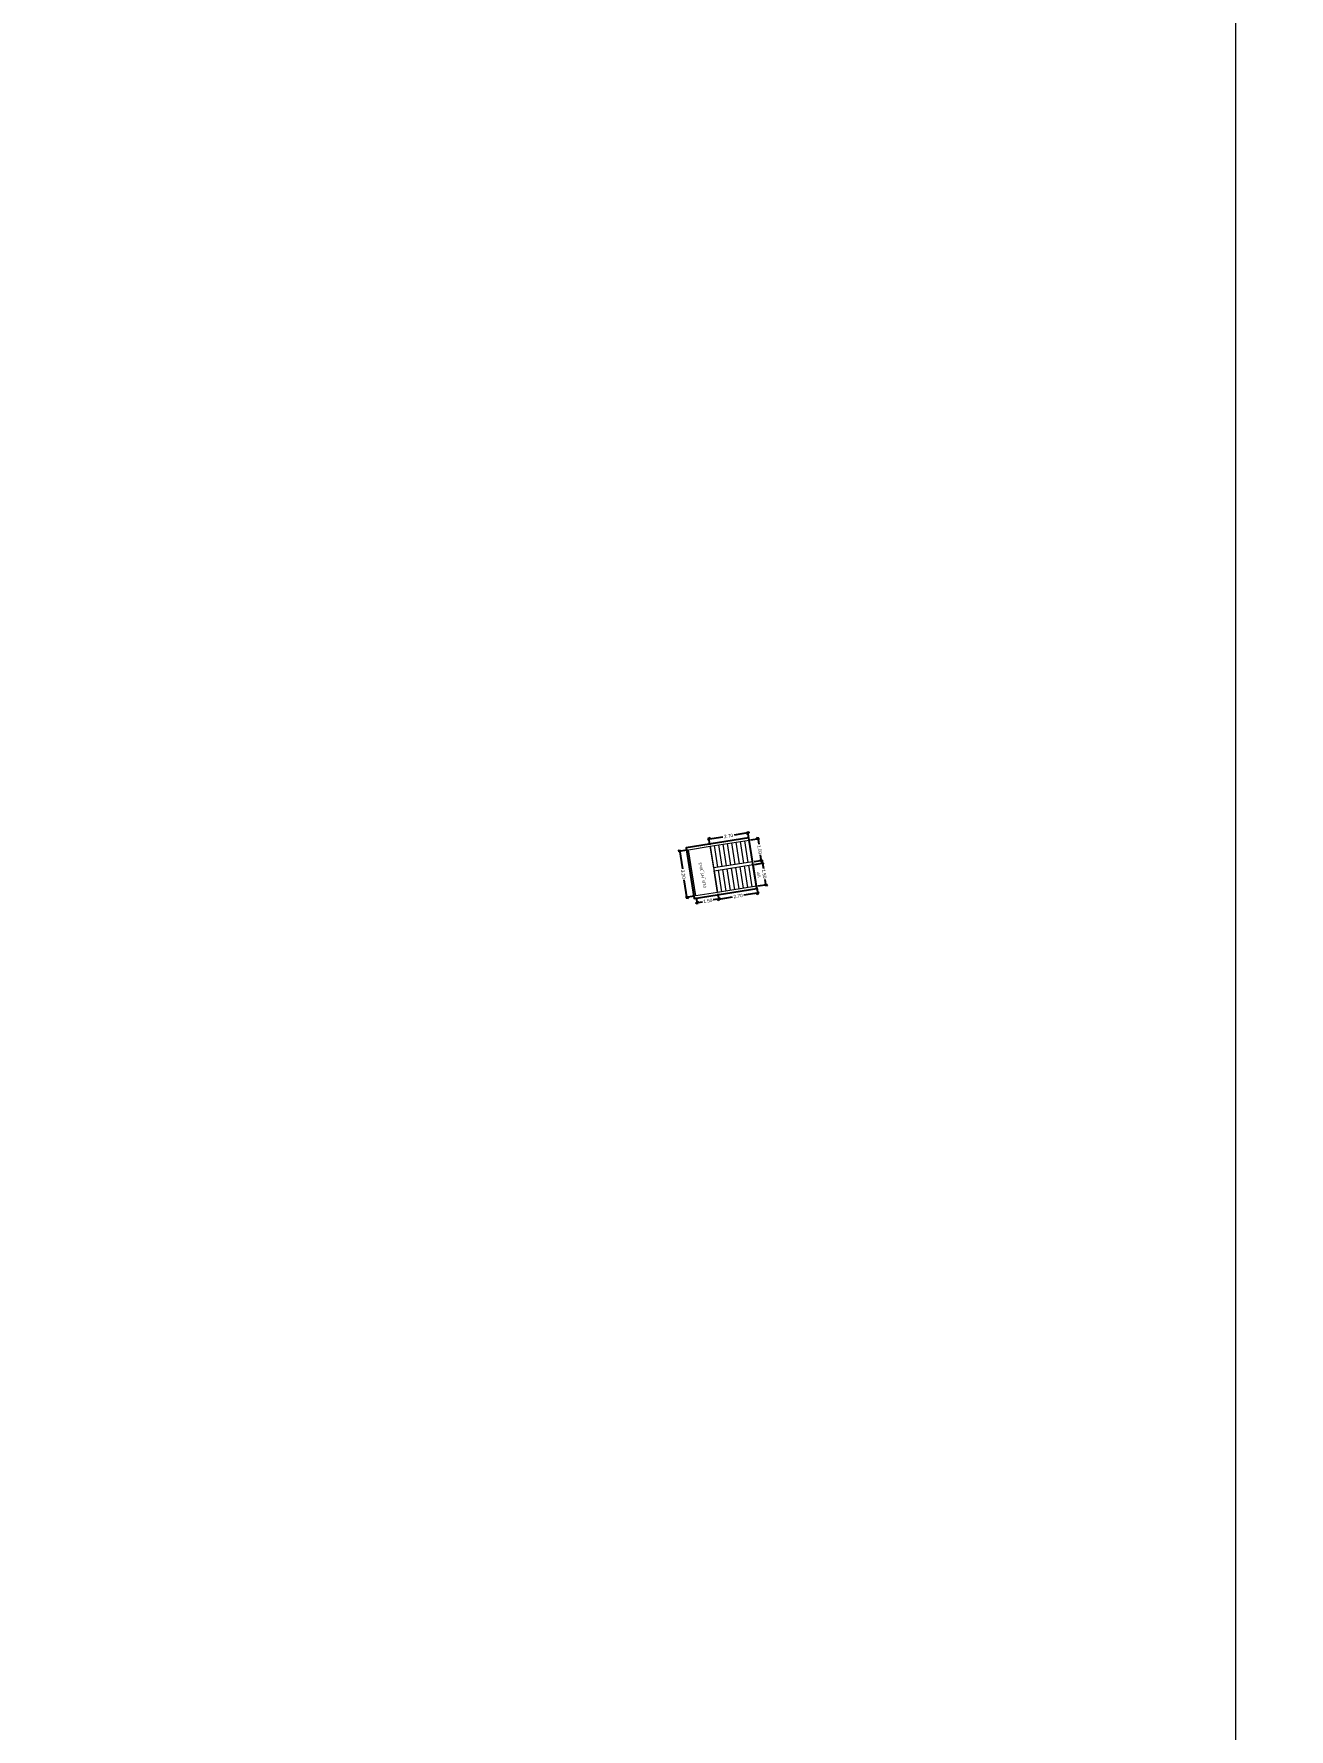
# Model space of a CAD drawing. Header units: metres. Extents: x 256329 to 886268, y -249371 to 355.
# Drawn here: x 286765.7 to 286851.7, y -997.9 to -881.8 of the extents above; entities that cross this region are included whole.
import ezdxf

# ---------------------------------------------------------------- set-up
doc = ezdxf.new("R2010")
doc.units = ezdxf.units.M
doc.header["$MEASUREMENT"] = 0
doc.header["$PDMODE"] = 35
doc.linetypes.add('CONTINOUS', pattern=[0])
doc.layers.get('0').update_dxf_attribs({"lineweight": 18})
doc.layers.get('Defpoints').update_dxf_attribs({"lineweight": 20})
doc.layers.add('A_TEXT', color=4, linetype='Continuous', lineweight=0, transparency=0.3)
doc.layers.add('BLK_2_FLR_2_STAIR_5', color=7, linetype='Continuous', plot=False)
for name, color, linetype, lineweight in [('BLK_2_FLR_2_STAIR_5_FLIGHT_1', 7, 'Continuous', 0), ('BLK_2_FLR_2_STAIR_5_FLIGHT_2', 7, 'Continuous', 0), ('BLK_2_FLR_2_STAIR_5_LANDING_1', 7, 'Continuous', 0)]:
    doc.layers.add(name, color=color, linetype=linetype, lineweight=lineweight)
doc.styles.add('Arial', font='arial.ttf')
doc.styles.get("Standard").update_dxf_attribs({"font": 'arial.ttf'})
doc.dimstyles.new('METRIC DIM', dxfattribs={"dimtxt": 0.23, "dimasz": 0.18, "dimexe": 0.1, "dimexo": 0.1, "dimgap": 0.09, "dimtad": 0, "dimzin": 0, "dimdsep": 46, "dimtxsty": 'Standard', "dimblk": 'OBLIQUE', "dimcen": 0, "dimdle": 0.1, "dimclrd": 147, "dimclre": 147, "dimclrt": 7, "dimadec": 0, "dimazin": 0, "dimtfac": 1, "dimtofl": 0, "dimtmove": 0, "dimatfit": 2, "dimfxl": 0.125, "dimtolj": 1, "dimtzin": 0, "dimarcsym": 0})

# ---------------------------------------------------------------- blocks, each defined once
blk = doc.blocks.new('_Oblique')
at = {"color": 0, "linetype": 'ByBlock', "lineweight": -2}
blk.add_line((-0.5, -0.5), (0.5, 0.5), dxfattribs=at)
blk = doc.blocks.new('*D1299')
at = {"layer": 'BLK_2_FLR_2_STAIR_5_FLIGHT_1', "color": 147, "lineweight": -2, "transparency": 16777216}
for p, q in [((286815.231589, -940.308657), (286815.304958, -940.767312)), ((286812.524313, -941.110846), (286813.570723, -940.943457)), ((286812.565485, -940.735139), (286812.638853, -941.193794)), ((286815.387906, -940.652772), (286814.341497, -940.82016))]:
    blk.add_line(p, q, dxfattribs=at)
at = {"layer": 'Defpoints', "color": 0, "linetype": 'CONTINOUS', "transparency": 16777216}
for p in [(286815.215793, -940.209912, 101009.856447), (286812.549689, -940.636395, 101009.856447), (286812.623058, -941.09505)]:
    blk.add_point(p, dxfattribs=at)
at = {"layer": 'BLK_2_FLR_2_STAIR_5_FLIGHT_1', "color": 147, "linetype": 'CONTINOUS', "lineweight": -2, "transparency": 16777216, "xscale": 0.18, "yscale": 0.18, "zscale": 0.18}
for p, rotation in [((286812.623058, -941.09505), 189.088307), ((286815.289162, -940.668567), 9.088307)]:
    blk.add_blockref('_Oblique', p, dxfattribs=dict(at, rotation=rotation))
at = {"layer": 'BLK_2_FLR_2_STAIR_5_FLIGHT_1', "color": 7, "linetype": 'CONTINOUS', "transparency": 16777216, "insert": (286813.95611, -940.881809), "char_height": 0.23, "attachment_point": 5, "rotation": 9.08830687}
blk.add_mtext('\\A1;2.70', dxfattribs=at)
blk = doc.blocks.new('*D1300')
at = {"layer": 'BLK_2_FLR_2_STAIR_5_FLIGHT_1', "color": 147, "lineweight": -2, "transparency": 16777216}
for p, q in [((286815.079373, -938.714423), (286815.726473, -938.610909)), ((286815.611933, -938.527961), (286815.68643, -938.993672)), ((286815.316034, -940.193877), (286815.963134, -940.090364)), ((286815.880185, -940.204904), (286815.805688, -939.739193))]:
    blk.add_line(p, q, dxfattribs=at)
at = {"layer": 'Defpoints', "color": 0, "linetype": 'CONTINOUS', "transparency": 16777216}
for p in [(286814.980629, -938.730218, 101009.856447), (286815.627729, -938.626705), (286815.217289, -940.209673, 101009.856447)]:
    blk.add_point(p, dxfattribs=at)
at = {"layer": 'BLK_2_FLR_2_STAIR_5_FLIGHT_1', "color": 147, "linetype": 'CONTINOUS', "lineweight": -2, "transparency": 16777216, "xscale": 0.18, "yscale": 0.18, "zscale": 0.18}
for p, rotation in [((286815.627729, -938.626705), 99.08830700000001), ((286815.864389, -940.10616), 279.088307)]:
    blk.add_blockref('_Oblique', p, dxfattribs=dict(at, rotation=rotation))
at = {"layer": 'BLK_2_FLR_2_STAIR_5_FLIGHT_1', "color": 7, "linetype": 'CONTINOUS', "transparency": 16777216, "insert": (286815.746059, -939.366432), "char_height": 0.23, "attachment_point": 5, "rotation": 279.08830687}
blk.add_mtext('\\A1;1.50', dxfattribs=at)
blk = doc.blocks.new('*D1301')
at = {"layer": 'BLK_2_FLR_2_STAIR_5_FLIGHT_2', "color": 147, "lineweight": -2, "transparency": 16777216}
for p, q in [((286814.810053, -937.035891), (286815.411793, -936.939634)), ((286815.297253, -936.856685), (286815.371887, -937.323254)), ((286815.565779, -938.535344), (286815.491144, -938.068775)), ((286815.046988, -938.517061), (286815.648728, -938.420803))]:
    blk.add_line(p, q, dxfattribs=at)
at = {"layer": 'Defpoints', "color": 0, "linetype": 'CONTINOUS', "transparency": 16777216}
for p in [(286814.711308, -937.051687, 101009.856447), (286815.313048, -936.95543), (286814.948243, -938.532856, 101009.856447)]:
    blk.add_point(p, dxfattribs=at)
at = {"layer": 'BLK_2_FLR_2_STAIR_5_FLIGHT_2', "color": 147, "linetype": 'CONTINOUS', "lineweight": -2, "transparency": 16777216, "xscale": 0.18, "yscale": 0.18, "zscale": 0.18}
for p, rotation in [((286815.313048, -936.95543), 99.08830700000001), ((286815.549983, -938.436599), 279.088307)]:
    blk.add_blockref('_Oblique', p, dxfattribs=dict(at, rotation=rotation))
at = {"layer": 'BLK_2_FLR_2_STAIR_5_FLIGHT_2', "color": 7, "linetype": 'CONTINOUS', "transparency": 16777216, "insert": (286815.431516, -937.696014), "char_height": 0.23, "attachment_point": 5, "rotation": 279.08830687}
blk.add_mtext('\\A1;1.50', dxfattribs=at)
blk = doc.blocks.new('*D1302')
at = {"layer": 'BLK_2_FLR_2_STAIR_5_FLIGHT_2', "color": 147, "lineweight": -2, "transparency": 16777216}
for p, q in [((286811.866487, -936.99853), (286812.913248, -936.831085)), ((286812.028707, -937.379537), (286811.949436, -936.883989)), ((286814.730783, -936.540343), (286813.684022, -936.707788)), ((286814.695513, -936.952942), (286814.616242, -936.457394))]:
    blk.add_line(p, q, dxfattribs=at)
at = {"layer": 'Defpoints', "color": 0, "linetype": 'CONTINOUS', "transparency": 16777216}
for p in [(286811.965232, -936.982734), (286812.044502, -937.478282, 101009.856447), (286814.711308, -937.051687, 101009.856447)]:
    blk.add_point(p, dxfattribs=at)
at = {"layer": 'BLK_2_FLR_2_STAIR_5_FLIGHT_2', "color": 147, "linetype": 'CONTINOUS', "lineweight": -2, "transparency": 16777216, "xscale": 0.18, "yscale": 0.18, "zscale": 0.18}
for p, rotation in [((286811.965232, -936.982734), 189.088307), ((286814.632038, -936.556139), 9.088307)]:
    blk.add_blockref('_Oblique', p, dxfattribs=dict(at, rotation=rotation))
at = {"layer": 'BLK_2_FLR_2_STAIR_5_FLIGHT_2', "color": 7, "linetype": 'CONTINOUS', "transparency": 16777216, "insert": (286813.298635, -936.769436), "char_height": 0.23, "attachment_point": 5, "rotation": 9.08830687}
blk.add_mtext('\\A1;2.70', dxfattribs=at)
blk = doc.blocks.new('*D1303')
at = {"layer": 'BLK_2_FLR_2_STAIR_5_LANDING_1', "color": 147, "lineweight": -2, "transparency": 16777216}
for p, q in [((286811.043144, -941.34778), (286811.509712, -941.273146)), ((286811.084315, -940.972074), (286811.157684, -941.430729)), ((286812.721802, -941.079254), (286812.255234, -941.153889)), ((286812.565485, -940.735139), (286812.638853, -941.193794))]:
    blk.add_line(p, q, dxfattribs=at)
at = {"layer": 'Defpoints', "color": 0, "linetype": 'CONTINOUS', "transparency": 16777216}
for p in [(286811.06852, -940.87333, 101009.856447), (286811.141888, -941.331985), (286812.549689, -940.636395, 101009.856447)]:
    blk.add_point(p, dxfattribs=at)
at = {"layer": 'BLK_2_FLR_2_STAIR_5_LANDING_1', "color": 147, "linetype": 'CONTINOUS', "lineweight": -2, "transparency": 16777216, "xscale": 0.18, "yscale": 0.18, "zscale": 0.18}
for p, rotation in [((286811.141888, -941.331985), 189.088307), ((286812.623058, -941.09505), 9.088307)]:
    blk.add_blockref('_Oblique', p, dxfattribs=dict(at, rotation=rotation))
at = {"layer": 'BLK_2_FLR_2_STAIR_5_LANDING_1', "color": 7, "linetype": 'CONTINOUS', "transparency": 16777216, "insert": (286811.882473, -941.213517), "char_height": 0.23, "attachment_point": 5, "rotation": 9.08830687}
blk.add_mtext('\\A1;1.50', dxfattribs=at)
blk = doc.blocks.new('*D1304')
at = {"layer": 'BLK_2_FLR_2_STAIR_5_LANDING_1', "color": 147, "lineweight": -2, "transparency": 16777216}
for p, q in [((286810.464588, -937.731012), (286809.851809, -937.829036)), ((286809.934758, -937.714495), (286810.141821, -939.008923)), ((286810.471536, -941.070097), (286810.264474, -939.775669)), ((286810.969775, -940.889125), (286810.356996, -940.987148))]:
    blk.add_line(p, q, dxfattribs=at)
at = {"layer": 'Defpoints', "color": 0, "linetype": 'CONTINOUS', "transparency": 16777216}
for p in [(286809.950554, -937.81324), (286810.563333, -937.715217, 101009.856447), (286811.06852, -940.87333, 101009.856447)]:
    blk.add_point(p, dxfattribs=at)
at = {"layer": 'BLK_2_FLR_2_STAIR_5_LANDING_1', "color": 147, "linetype": 'CONTINOUS', "lineweight": -2, "transparency": 16777216, "xscale": 0.18, "yscale": 0.18, "zscale": 0.18}
for p, rotation in [((286809.950554, -937.81324), 99.08830700000001), ((286810.455741, -940.971353), 279.088307)]:
    blk.add_blockref('_Oblique', p, dxfattribs=dict(at, rotation=rotation))
at = {"layer": 'BLK_2_FLR_2_STAIR_5_LANDING_1', "color": 7, "linetype": 'CONTINOUS', "transparency": 16777216, "insert": (286810.203147, -939.392296), "char_height": 0.23, "attachment_point": 5, "rotation": 279.08830687}
blk.add_mtext('\\A1;3.20', dxfattribs=at)

msp = doc.modelspace()

# ---------------------------------------------------------------- linework, layer by layer
at = {"elevation": 101311.467758}
msp.add_lwpolyline([(286719.223832, -847.172887), (286848.028982, -847.172887), (286848.028982, -1131.117131), (286719.223832, -1131.117131)], close=True, dxfattribs=at)
at = {"layer": 'BLK_2_FLR_2_STAIR_5', "color": 7, "linetype": 'CONTINOUS', "elevation": 101009.856447}
msp.add_lwpolyline([(286815.241053, -940.357779), (286814.710607, -937.051799), (286814.686913, -936.903682), (286810.388087, -937.591343), (286810.944096, -941.04514), (286815.241053, -940.357779)], dxfattribs=at)
at = {"layer": 'BLK_2_FLR_2_STAIR_5_FLIGHT_1', "color": 3, "linetype": 'CONTINOUS'}
for p, q in [((286812.313028, -939.15694, 101009.856447), (286812.549689, -940.636395, 101009.856447)), ((286812.845923, -940.589008, 101009.856447), (286812.609262, -939.109553, 101009.856447)), ((286813.142157, -940.541621, 101009.856447), (286812.905496, -939.062166, 101009.856447)), ((286813.43839, -940.494234, 101009.856447), (286813.20173, -939.014779, 101009.856447)), ((286813.734624, -940.446847, 101009.856447), (286813.497964, -938.967392, 101009.856447)), ((286814.030858, -940.39946, 101009.856447), (286813.794197, -938.920005, 101009.856447)), ((286814.327092, -940.352073, 101009.856447), (286814.090431, -938.872619, 101009.856447)), ((286814.623326, -940.304686, 101009.856447), (286814.386665, -938.825232, 101009.856447)), ((286814.919816, -940.257258, 101009.856447), (286814.683156, -938.777803, 101009.856447)), ((286814.979133, -938.730458, 101009.856447), (286815.215793, -940.209912, 101009.856447))]:
    msp.add_line(p, q, dxfattribs=at)
at = {"layer": 'BLK_2_FLR_2_STAIR_5_FLIGHT_1', "linetype": 'CONTINOUS', "elevation": 101009.856447}
msp.add_lwpolyline([(286812.313028, -939.15694), (286814.979133, -938.730458), (286815.215793, -940.209912), (286812.549689, -940.636395), (286812.313028, -939.15694)], dxfattribs=at)
at = {"layer": 'BLK_2_FLR_2_STAIR_5_FLIGHT_2', "color": 3, "linetype": 'CONTINOUS'}
for p, q in [((286812.281437, -938.959451, 101009.856447), (286812.044502, -937.478282, 101009.856447)), ((286812.577671, -938.912064, 101009.856447), (286812.340736, -937.430895, 101009.856447)), ((286812.873905, -938.864677, 101009.856447), (286812.63697, -937.383508, 101009.856447)), ((286813.170138, -938.81729, 101009.856447), (286812.933204, -937.336121, 101009.856447)), ((286813.466372, -938.769903, 101009.856447), (286813.229437, -937.288734, 101009.856447)), ((286813.762606, -938.722516, 101009.856447), (286813.525671, -937.241347, 101009.856447)), ((286814.05884, -938.675129, 101009.856447), (286813.821905, -937.19396, 101009.856447)), ((286814.355074, -938.627742, 101009.856447), (286814.118139, -937.146573, 101009.856447)), ((286814.651565, -938.580314, 101009.856447), (286814.41463, -937.099145, 101009.856447)), ((286814.947541, -938.532968, 101009.856447), (286814.710607, -937.051799, 101009.856447))]:
    msp.add_line(p, q, dxfattribs=at)
at = {"layer": 'BLK_2_FLR_2_STAIR_5_FLIGHT_2', "color": 7, "linetype": 'CONTINOUS', "elevation": 101009.856447}
msp.add_lwpolyline([(286812.044502, -937.478282), (286814.710607, -937.051799), (286814.947541, -938.532968), (286812.281437, -938.959451), (286812.044502, -937.478282)], dxfattribs=at)
at = {"layer": 'BLK_2_FLR_2_STAIR_5_LANDING_1', "color": 7, "linetype": 'CONTINOUS', "elevation": 101009.856447}
msp.add_lwpolyline([(286810.563333, -937.715217), (286812.044502, -937.478282), (286812.549689, -940.636395), (286811.06852, -940.87333), (286810.563333, -937.715217)], dxfattribs=at)

# ---------------------------------------------------------------- texts
at = {"layer": 'A_TEXT', "lineweight": 0, "insert": (286815.565115, -940.043366, 101009.820904), "char_height": 0.2, "width": 2.485498, "attachment_point": 7, "rotation": 99.08830687, "style": 'Arial'}
msp.add_mtext('\\pxi2.2673;UP', dxfattribs=at)
at = {"layer": 'BLK_2_FLR_2_STAIR_5', "color": 7, "linetype": 'CONTINOUS', "insert": (286811.600692, -940.331258), "char_height": 0.2, "attachment_point": 1, "rotation": 101.72227527}
msp.add_mtext_dynamic_manual_height_columns('FLR_HT_M=3', width=2.272281, gutter_width=0.405, heights=[0.300679], dxfattribs=at)

# ---------------------------------------------------------------- dimensions: what is measured, and where the dimension line sits
at = {"layer": 'BLK_2_FLR_2_STAIR_5_FLIGHT_1', "color": 2, "linetype": 'CONTINOUS'}
dim = msp.add_aligned_dim(p1=(286815.217289, -940.209673, 101009.856447), p2=(286814.980629, -938.730218, 101009.856447), distance=-0.655327, dimstyle='METRIC DIM', override={"dimfxl": 0.18}, dxfattribs=at)
dim.commit()
dim.dimension.update_dxf_attribs({"geometry": '*D1300', "text_midpoint": (286815.746059, -939.366432)})
at = {"layer": 'BLK_2_FLR_2_STAIR_5_FLIGHT_1', "color": 1, "linetype": 'CONTINOUS'}
dim = msp.add_aligned_dim(p1=(286815.215793, -940.209912, 101009.856447), p2=(286812.549689, -940.636395, 101009.856447), distance=0.464486, dimstyle='METRIC DIM', override={"dimfxl": 0.18}, dxfattribs=at)
dim.commit()
dim.dimension.update_dxf_attribs({"geometry": '*D1299', "text_midpoint": (286813.95611, -940.881809)})
at = {"layer": 'BLK_2_FLR_2_STAIR_5_FLIGHT_2', "color": 1, "linetype": 'CONTINOUS'}
dim = msp.add_aligned_dim(p1=(286814.711308, -937.051687, 101009.856447), p2=(286812.044502, -937.478282, 101009.856447), distance=-0.501848, dimstyle='METRIC DIM', override={"dimfxl": 0.18}, dxfattribs=at)
dim.commit()
dim.dimension.update_dxf_attribs({"geometry": '*D1302', "text_midpoint": (286813.298635, -936.769436)})
at = {"layer": 'BLK_2_FLR_2_STAIR_5_FLIGHT_2', "color": 2, "linetype": 'CONTINOUS'}
dim = msp.add_aligned_dim(p1=(286814.948243, -938.532856, 101009.856447), p2=(286814.711308, -937.051687, 101009.856447), distance=-0.60939, dimstyle='METRIC DIM', override={"dimfxl": 0.18}, dxfattribs=at)
dim.commit()
dim.dimension.update_dxf_attribs({"geometry": '*D1301', "text_midpoint": (286815.431516, -937.696014)})
at = {"layer": 'BLK_2_FLR_2_STAIR_5_LANDING_1', "color": 2, "linetype": 'CONTINOUS'}
dim = msp.add_aligned_dim(p1=(286811.06852, -940.87333, 101009.856447), p2=(286810.563333, -937.715217, 101009.856447), distance=0.62057, dimstyle='METRIC DIM', override={"dimfxl": 0.18}, dxfattribs=at)
dim.commit()
dim.dimension.update_dxf_attribs({"geometry": '*D1304', "text_midpoint": (286810.203147, -939.392296)})
at = {"layer": 'BLK_2_FLR_2_STAIR_5_LANDING_1', "color": 1, "linetype": 'CONTINOUS'}
dim = msp.add_aligned_dim(p1=(286812.549689, -940.636395, 101009.856447), p2=(286811.06852, -940.87333, 101009.856447), distance=0.464486, dimstyle='METRIC DIM', override={"dimfxl": 0.18}, dxfattribs=at)
dim.commit()
dim.dimension.update_dxf_attribs({"geometry": '*D1303', "text_midpoint": (286811.882473, -941.213517)})

doc.saveas('drawing.dxf')
